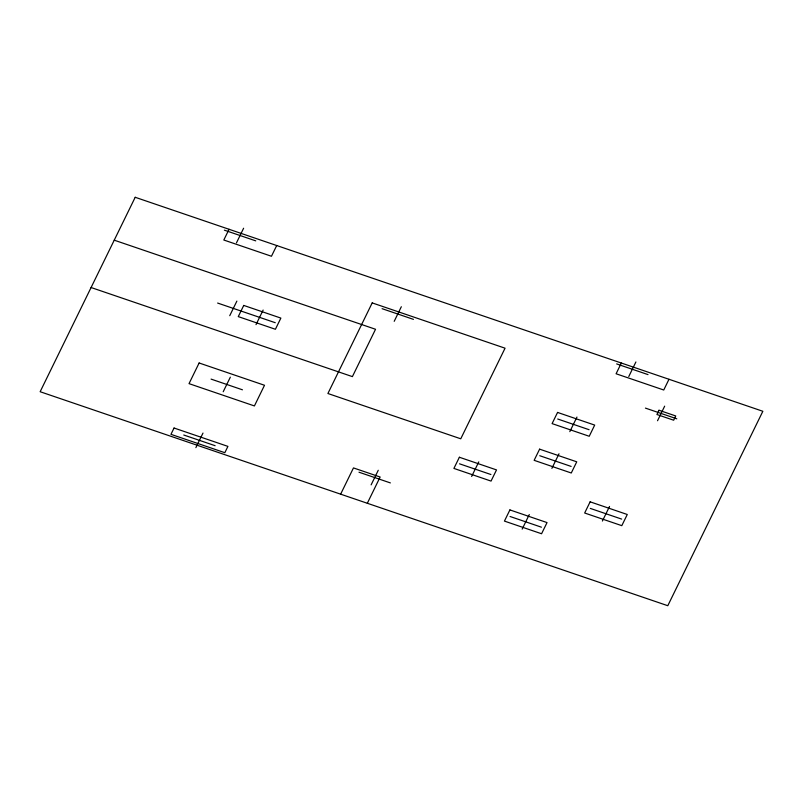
<?xml version="1.0" encoding="UTF-8"?>
<svg xmlns="http://www.w3.org/2000/svg" width="803" height="803" viewBox="0 0 803 803"><rect width="100%" height="100%" fill="white"/><g stroke="black" fill="none" stroke-linecap="round" stroke-linejoin="round"><path stroke-width="1.2" d="M229.066 229.287L223.816 240.017L271.464 256.257L276.714 245.527M236.483 242.807L243.62 228.223M229.748 315.689L236.875 301.105M195.872 447.652L202.998 433.068M223.204 391.754L230.331 377.169M256.006 324.643L263.133 310.058M394.203 321.32L401.329 306.736M340.633 494.176L353.471 467.918L380.14 477.022L367.312 503.27M371.127 484.861L378.253 470.277M471.642 476.46L478.779 461.876M522.171 529.127L529.297 514.542M551.882 468.37L559.008 453.785M569.829 431.643L576.955 417.058M621.341 363.036L616.092 373.766L663.75 390.007L668.989 379.277M628.769 376.547L635.896 361.972M602.401 521.037L609.537 506.452M657.537 420.742L664.663 406.157M224.358 230.16L255.745 240.86M616.644 363.91L648.021 374.61M382.077 308.673L413.455 319.373M645.411 408.105L676.799 418.805M114.227 240.177L375.543 329.27L352.397 376.617L91.09 287.524M217.623 303.052L275.258 322.706M557.704 419.005L589.081 429.705M539.746 455.723L571.134 466.423M211.079 379.106L242.456 389.806M459.517 463.813L490.904 474.513M590.275 508.399L621.663 519.099M510.046 516.49L541.433 527.19M359.001 472.214L390.378 482.914M183.746 435.005L215.134 445.705M135.205 197.287L40.15 391.723L667.795 605.713L762.85 411.277L135.205 197.287M199.124 362.986L189.026 383.643L254.41 405.937L264.508 385.269L199.124 362.986M174.05 428.019L170.959 434.333L224.83 452.701L227.922 446.388L174.05 428.019M243.741 305.431L238.27 316.613L275.409 329.27L280.869 318.088L243.741 305.431M372.201 302.902L327.905 393.51L460.761 438.799L505.057 348.191L372.201 302.902M459.376 457.248L453.906 468.42L491.045 481.087L496.515 469.906L459.376 457.248M509.905 509.915L504.435 521.097L541.573 533.754L547.034 522.582L509.905 509.915M539.606 449.158L534.146 460.33L571.274 472.997L576.745 461.815L539.606 449.158M557.563 412.431L552.093 423.613L589.231 436.27L594.692 425.088L557.563 412.431M590.135 501.825L584.664 513.007L621.803 525.664L627.273 514.492L590.135 501.825M659.002 410.253L656.924 414.509L673.667 420.21L675.745 415.964L659.002 410.253"/></g></svg>
